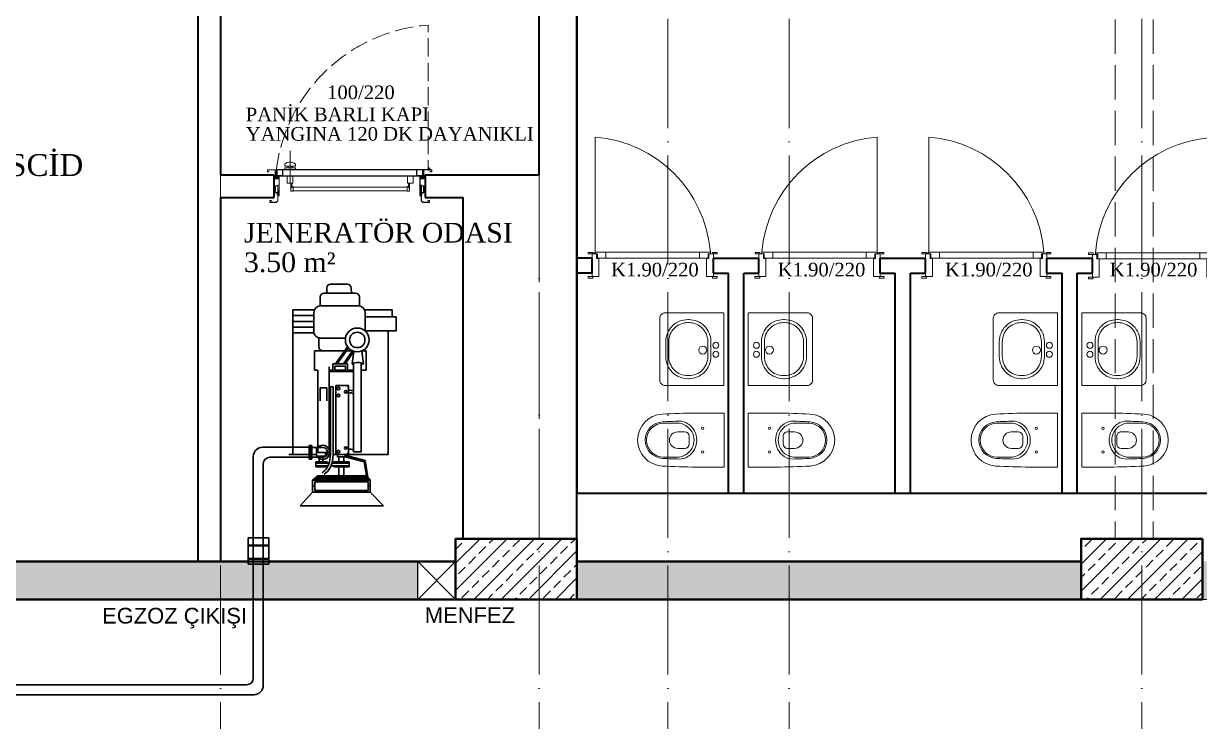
# Model space of a CAD drawing. Header units: millimetres. Extents: x 11587 to 81192, y -36083 to -25300.
# Drawn here: x 23476 to 24252, y -35351 to -34890 of the extents above; entities that cross this region are included whole.
import ezdxf

# ---------------------------------------------------------------- set-up
doc = ezdxf.new("R2010")
doc.units = ezdxf.units.MM
for name, pattern in [('AKS', [30, 24, -3, 0, -3]), ('HIDDEN', [0.375, 0.25, -0.125]), ('IZDUSUM1', [20, 7.5, -5, 7.5, 0])]:
    doc.linetypes.add(name, pattern=pattern)
for name, color, linetype, lineweight in [('as-REFERANS', 252, 'HIDDEN', 5), ('Elk.Sorti', 2, 'Continuous', 25), ('Linye', 7, 'Continuous', 13), ('rtm-aks yeni', 7, 'AKS', 20), ('rtm-door-accesorry', 8, 'Continuous', 5), ('rtm-door-sac', 146, 'Continuous', 13), ('rtm-duv tugla', 22, 'Continuous', 35), ('rtm-izdusum-üst ince', 8, 'IZDUSUM1', 5), ('rtm-kapı-ahsap', 35, 'Continuous', 13), ('rtm-mhl-yazı-adı', 150, 'Continuous', 30), ('rtm-mhl-yazı-m2', 7, 'Continuous', 20), ('rtm-mhl-yazı-malzeme', 253, 'Continuous', 13), ('rtm-tarama-betonarme', 51, 'Continuous', 15), ('rtm-tas_betonarme', 50, 'Continuous', 40), ('rtm-tefris vitrifiye', 9, 'Continuous', 9)]:
    doc.layers.add(name, color=color, linetype=linetype, lineweight=lineweight)
doc.layers.add('Mahal', color=7, linetype='Continuous')
doc.styles.add('ARIAL', font='times.ttf')
doc.styles.add('arial_1_18', font='arial.ttf', dxfattribs={"height": 0.2})
doc.styles.add('VAZ-OLCU', font='times.ttf', dxfattribs={"height": 60})
pattern_1 = [(45, (661.351, 20249.116), (-8.980256, 8.980256), []), (45, (670.331, 20249.116), (-8.980256, 8.980256), [6.35, -3.175])]

# ---------------------------------------------------------------- blocks, each defined once
blk = doc.blocks.new('KİRİŞA')
at = {"layer": 'rtm-izdusum-üst ince', "ltscale": 1.5}
for points in [[(22334.43, -55479.25), (22334.43, -54869.25)], [(22359.43, -55479.25), (22359.43, -54869.25)], [(22714.43, -55479.25), (22714.43, -55014.25)], [(22739.43, -55479.25), (22739.43, -55014.25)], [(22381.93, -55494.25), (22714.43, -55494.25)], [(22794.43, -55494.25), (23239.43, -55494.25)], [(22381.93, -55519.25), (22714.43, -55519.25)], [(22794.43, -55519.25), (23239.43, -55519.25)]]:
    blk.add_lwpolyline(points, dxfattribs=at)
blk = doc.blocks.new('KAPI80')
at = {"layer": 'rtm-kapı-ahsap'}
for p, q in [((-1645.49, 5668.48), (-1644.35, 5668.48)), ((-1645.49, 5665.36), (-1645.49, 5668.48)), ((-1644.35, 5665.36), (-1645.49, 5665.36)), ((-1644.35, 5668.48), (-1644.35, 5665.36)), ((-1644.35, 5661.42), (-1644.35, 5665.92)), ((-1629.35, 5665.92), (-1644.35, 5665.92)), ((-1632.35, 5662.92), (-1632.35, 5661.42)), ((-1629.35, 5662.92), (-1632.35, 5662.92)), ((-1632.21, 5662.41), (-1632.21, 5589.44)), ((-1632.21, 5662.41), (-1629.29, 5662.41)), ((-1629.35, 5668.42), (-1629.35, 5665.36)), ((-1628.37, 5668.42), (-1629.35, 5668.42)), ((-1629.35, 5665.92), (-1629.35, 5662.92)), ((-1629.35, 5665.36), (-1628.37, 5665.36)), ((-1629.35, 5663.92), (-1628.35, 5663.92)), ((-1629.29, 5662.41), (-1629.29, 5663.92)), ((-1628.37, 5665.36), (-1628.37, 5668.42)), ((-1628.35, 5587.93), (-1628.35, 5663.92)), ((-1552.36, 5663.92), (-1628.35, 5663.92)), ((-1632.35, 5661.42), (-1644.35, 5661.42)), ((-1628.35, 5656.78), (-1632.21, 5656.78)), ((-1628.35, 5595.07), (-1632.21, 5595.07)), ((-1644.35, 5586.49), (-1645.49, 5586.49)), ((-1645.49, 5586.49), (-1645.49, 5583.37)), ((-1644.35, 5590.42), (-1644.35, 5585.92)), ((-1632.35, 5590.42), (-1644.35, 5590.42)), ((-1644.35, 5583.37), (-1644.35, 5586.49)), ((-1629.35, 5585.92), (-1644.35, 5585.92)), ((-1632.35, 5588.92), (-1632.35, 5590.42)), ((-1629.35, 5588.92), (-1632.35, 5588.92)), ((-1632.21, 5589.44), (-1629.29, 5589.44)), ((-1629.35, 5585.92), (-1629.35, 5588.92)), ((-1629.35, 5587.93), (-1628.35, 5587.93)), ((-1629.35, 5583.43), (-1629.35, 5586.49)), ((-1629.35, 5586.49), (-1628.37, 5586.49)), ((-1629.29, 5589.44), (-1629.29, 5587.93)), ((-1628.37, 5586.49), (-1628.37, 5583.43)), ((-1645.49, 5583.37), (-1644.35, 5583.37)), ((-1628.37, 5583.43), (-1629.35, 5583.43))]:
    blk.add_line(p, q, dxfattribs=at)
at = {"layer": 'rtm-kapı-ahsap', "const_width": 0.392}
blk.add_lwpolyline([(-1628.76, 5664.85, 1), (-1628.76, 5664.24, 1)], format="xyb", close=True, dxfattribs=at)
at = {"layer": 'rtm-kapı-ahsap'}
blk.add_arc((-1634.74, 5670.31), 82.63, 274.43759, 355.56241, dxfattribs=at)
blk = doc.blocks.new('A$C05680014')
at = {"layer": 'rtm-tefris vitrifiye'}
for p, q in [((0, 385.7), (0, 570)), ((0, 570), (355, 570)), ((355, 385.7), (355, 570)), ((355, 385.7), (355, 570)), ((202.1, 340.1), (152.9, 340.1)), ((65.7, 170.9), (65.2, 259.4)), ((122.9, 310.1), (122.9, 264.4)), ((232.1, 310.1), (232.1, 264.4)), ((289.3, 170.9), (289.8, 259.4))]:
    blk.add_line(p, q, dxfattribs=at)
for centre in [(100, 430), (255, 430)]:
    blk.add_circle(centre, 7.5, dxfattribs=at)
for centre, radius, start, end in [((177.5, 260), 130, 33.7181, 146.2819), ((4000, 385.7), 4000, 180, 183.20816), ((152.5, 276.6), 100, 146.2819, 181.62432), ((177.5, 260), 112.3, 359.69004, 180.30996), ((152.9, 310.1), 30, 90, 180), ((202.1, 310.1), 30, 0, 90), ((202.5, 276.6), 100, 358.37568, 33.7181), ((-3645, 385.7), 4000, 356.79184, 0), ((-3645, 385.7), 4000, 356.79184, 0), ((4000, 385.7), 3949, 181.62432, 183.20816), ((177.5, 264.4), 54.6, 180, 0), ((-3645, 385.7), 3949, 356.79184, 358.37568), ((177.5, 171.5), 171.5, 183.20816, 356.79184), ((177.5, 171.5), 120.5, 183.20816, 356.79184), ((177.5, 171.5), 111.8, 180.30996, 359.69004)]:
    blk.add_arc(centre, radius, start, end, dxfattribs=at)

msp = doc.modelspace()

# ---------------------------------------------------------------- hatches: boundary and pattern name
at = {"layer": 'rtm-door-accesorry'}
h = msp.add_hatch(dxfattribs=at)
h.set_pattern_fill('ANSI36', color=256, scale=0.03, angle=270, style=0)
h.set_pattern_definition([(45, (15218.58898, -1667.96168), (0.1852177825, 0.05051394068), [0.238125, -0.047625, 0, -0.047625])])
h.paths.add_polyline_path([(23644.31, -34992.66), (23642.35, -34992.66), (23642.35, -34991.39, 0.215438), (23644.33, -34991.44, 0.190574), (23644.31, -34991.47)])
h = msp.add_hatch(dxfattribs=at)
h.set_pattern_fill('ANSI36', color=256, scale=0.03, angle=270, style=0)
h.set_pattern_definition([(135, (31160.232135, -1667.96168), (-0.1852177825, 0.05051394068), [0.238125, -0.047625, 0, -0.047625])])
h.paths.add_polyline_path([(23738.18, -34992.66), (23740.15, -34992.66), (23740.15, -34991.39, -0.215438), (23738.17, -34991.44, -0.190574), (23738.18, -34991.47)])
at = {"layer": 'rtm-tarama-betonarme'}
h = msp.add_hatch(dxfattribs=at)
h.set_pattern_fill('ANSI33', color=256, scale=2, style=0)
h.paths.add_polyline_path([(23236.19, -34415.13), (23031.19, -34415.13), (23031.19, -34440.13), (23236.19, -34440.13)])
h.paths.add_polyline_path([(22986.19, -34450.13), (22961.19, -34450.13), (22961.19, -34685.13), (22986.19, -34685.13)])
h.paths.add_polyline_path([(22986.19, -34765.13), (22961.19, -34765.13), (22961.19, -35190.13), (22986.19, -35190.13)])
h.paths.add_polyline_path([(23236.19, -35245.13), (23001.19, -35245.13), (23001.19, -35270.13), (23236.19, -35270.13)])
h.paths.add_polyline_path([(24173.69, -35245.13), (23841.19, -35245.13), (23841.19, -35270.13), (24173.69, -35270.13)])
h.paths.add_polyline_path([(24576.19, -35245.13), (24253.69, -35245.13), (24253.69, -35270.13), (24576.19, -35270.13)])
h.paths.add_polyline_path([(24611.19, -34605.13), (24586.19, -34605.13), (24586.19, -35170.13), (24611.19, -35170.13)])
h.paths.add_polyline_path([(23736.19, -35270.13), (23736.19, -35245.13), (23316.19, -35245.13), (23316.19, -35270.13)])
h = msp.add_hatch(dxfattribs=at)
h.set_pattern_fill('ANSI33', color=256, scale=2, style=0)
h.set_pattern_definition(pattern_1)
h.paths.add_polyline_path([(23761.19, -35270.13), (23841.19, -35270.13), (23841.19, -35230.13), (23761.19, -35230.13)])
h = msp.add_hatch(dxfattribs=at)
h.set_pattern_fill('ANSI33', color=256, scale=2, style=0)
h.set_pattern_definition(pattern_1)
h.paths.add_polyline_path([(24253.69, -35270.13), (24253.69, -35230.13), (24173.69, -35230.13), (24173.69, -35270.13)])

# ---------------------------------------------------------------- linework, layer by layer
at = {"layer": 'as-REFERANS'}
for p, q in [((23652.04, -34974.41), (23652.04, -34995.57)), ((23742.65, -34986.48), (23744.85, -34986.48)), ((23743.75, -34987.58), (23743.75, -34985.38))]:
    msp.add_line(p, q, dxfattribs=at)
at = {"layer": 'Elk.Sorti'}
for points in [[(23736.19, -35245.13), (23761.19, -35245.13), (23761.19, -35270.13), (23736.19, -35270.13), (23736.19, -35245.13)], [(23736.19, -35270.13), (23761.19, -35245.13)], [(23761.19, -35270.13), (23736.19, -35245.13)]]:
    msp.add_lwpolyline(points, dxfattribs=at)
at = {"layer": 'Linye', "color": 2, "lineweight": 30}
for p, q in [((23676.18, -35064.81, 0), (23676.34, -35068.21, 0)), ((23678.72, -35062.28, 0), (23689.72, -35062.28, 0)), ((23692.25, -35064.81, 0), (23692.41, -35068.21, 0)), ((23671.91, -35070.75, 0), (23671.91, -35076.67, 0)), ((23674.45, -35068.21, 0), (23695.18, -35068.21, 0)), ((23697.71, -35070.75, 0), (23697.71, -35076.67, 0)), ((23653.87, -35079.21, 0), (23653.87, -35111.77, 0)), ((23653.87, -35079.21, 0), (23668.04, -35079.21, 0)), ((23671.91, -35076.67, 0), (23697.29, -35076.67, 0)), ((23701.17, -35079.21, 0), (23719.25, -35079.21, 0)), ((23719.25, -35079.21, 0), (23719.25, -35083.86, 0)), ((23653.87, -35083.01, 0), (23667.68, -35083.01, 0)), ((23653.87, -35086.82, 0), (23667.68, -35086.82, 0)), ((23667.68, -35080.9, 0), (23667.69, -35093.59, 0)), ((23701.52, -35080.9, 0), (23701.52, -35093.16, 0)), ((23701.52, -35083.86, 0), (23721.96, -35083.86, 0)), ((23721.96, -35083.86, 0), (23721.96, -35093.16, 0)), ((23653.87, -35090.63, 0), (23667.68, -35090.63, 0)), ((23653.87, -35094.43, 0), (23667.77, -35094.43, 0)), ((23701.52, -35093.16, 0), (23721.96, -35093.16, 0)), ((23716.61, -35093.16, 0), (23716.62, -35174.55, 0)), ((23671.07, -35097.82, 0), (23671.07, -35103.74, 0)), ((23671.91, -35097.82, 0), (23688.57, -35097.82, 0)), ((23681.92, -35114.73, 0), (23689.93, -35103.65, 0)), ((23653.87, -35111.77, 0), (23653.87, -35174.55, 0)), ((23668.19, -35106.28, 0), (23668.19, -35111.77, 0)), ((23668.19, -35106.28, 0), (23688.04, -35106.28, 0)), ((23668.19, -35111.77, 0), (23668.19, -35118.96, 0)), ((23682.96, -35114.73, 0), (23690.48, -35104.34, 0)), ((23687.2, -35114.73, 0), (23693.28, -35106.33, 0)), ((23688.24, -35114.73, 0), (23694.11, -35106.62, 0)), ((23689.08, -35106.28, 0), (23693.16, -35106.27, 0)), ((23694.11, -35106.62, 0), (23692.89, -35114.73, 0)), ((23699.25, -35106.38, 0), (23700.51, -35114.73, 0)), ((23699.51, -35106.27, 0), (23702.2, -35106.27, 0)), ((23702.2, -35106.27, 0), (23702.2, -35118.96, 0)), ((23668.19, -35118.96, 0), (23670.22, -35118.96, 0)), ((23670.22, -35118.96, 0), (23670.23, -35173.19, 0)), ((23677.84, -35116.79, 0), (23677.84, -35173.19, 0)), ((23677.84, -35118.96, 0), (23680.21, -35118.96, 0)), ((23680.21, -35114.73, 0), (23680.21, -35119.81, 0)), ((23680.21, -35114.73, 0), (23689.93, -35114.73, 0)), ((23681.47, -35116.43, 0), (23681.47, -35118.96, 0)), ((23681.47, -35116.43, 0), (23688.66, -35116.43, 0)), ((23681.47, -35118.96, 0), (23688.66, -35118.96, 0)), ((23688.66, -35116.43, 0), (23688.66, -35119.81, 0)), ((23689.93, -35114.73, 0), (23689.93, -35119.81, 0)), ((23689.93, -35118.96, 0), (23693.91, -35118.96, 0)), ((23693.91, -35114.33, 0), (23693.91, -35172.86, 0)), ((23698.98, -35114.18, 0), (23698.99, -35172.86, 0)), ((23698.98, -35118.96, 0), (23702.2, -35118.96, 0)), ((23677.84, -35119.81, 0), (23693.91, -35119.81, 0)), ((23671.92, -35130.67, 0), (23671.92, -35139.13, 0)), ((23671.92, -35130.67, 0), (23676.15, -35130.67, 0)), ((23676.15, -35130.67, 0), (23676.15, -35139.13, 0)), ((23678.68, -35130.58, 0), (23678.68, -35174.55, 0)), ((23679.53, -35129.74, 0), (23679.61, -35129.74, 0)), ((23680.46, -35130.58, 0), (23680.46, -35174.55, 0)), ((23682.07, -35129.06, 0), (23690.53, -35129.06, 0)), ((23682.07, -35129.06, 0), (23682.07, -35174.55, 0)), ((23682.07, -35130.75, 0), (23682.07, -35135.83, 0)), ((23690.53, -35129.06, 0), (23690.53, -35174.55, 0)), ((23690.53, -35130.75, 0), (23690.53, -35135.83, 0)), ((23633.9, -35169.78, 0), (23664.66, -35169.78, 0)), ((23664.66, -35168.75, 0), (23666.36, -35168.75, 0)), ((23664.66, -35168.75, 0), (23664.66, -35177.64, 0)), ((23665.51, -35168.75, 0), (23665.51, -35177.64, 0)), ((23666.36, -35168.75, 0), (23666.36, -35177.64, 0)), ((23666.36, -35170.02, 0), (23674.1, -35170.02, 0)), ((23669.38, -35169.81, 0), (23669.38, -35175.82, 0)), ((23670.23, -35173.19, 0), (23677.84, -35173.19, 0)), ((23675.39, -35173.19, 0), (23675.39, -35175.82, 0)), ((23682.07, -35167.78, 0), (23682.07, -35172.86, 0)), ((23690.53, -35167.78, 0), (23690.53, -35172.86, 0)), ((23693.91, -35172.86, 0), (23698.99, -35172.86, 0)), ((23627.75, -35235.29, 0), (23627.75, -35175.93, 0)), ((23634.34, -35235.29, 0), (23634.34, -35180.76, 0)), ((23638.73, -35176.37, 0), (23644.85, -35176.37, 0)), ((23644.85, -35176.37, 0), (23664.66, -35176.37, 0)), ((23651.17, -35174.55, 0), (23669.38, -35174.55, 0)), ((23664.66, -35177.64, 0), (23666.36, -35177.64, 0)), ((23666.36, -35176.37, 0), (23674.1, -35176.37, 0)), ((23668.96, -35179.45, 0), (23676.57, -35179.45, 0)), ((23668.96, -35179.45, 0), (23668.96, -35182.84, 0)), ((23668.96, -35180.3, 0), (23677.77, -35180.3, 0)), ((23669.38, -35175.82, 0), (23675.39, -35175.82, 0)), ((23671.16, -35175.82, 0), (23671.16, -35179.45, 0)), ((23673.69, -35175.82, 0), (23673.69, -35179.45, 0)), ((23675.39, -35174.55, 0), (23678.68, -35174.55, 0)), ((23676.57, -35179.45, 0), (23676.57, -35180.3, 0)), ((23678.25, -35178.06, 0), (23678.68, -35174.55, 0)), ((23679.65, -35180.3, 0), (23680.8, -35180.3, 0)), ((23679.95, -35178.69, 0), (23680.46, -35174.55, 0)), ((23680.46, -35174.55, 0), (23716.62, -35174.55, 0)), ((23680.8, -35179.45, 0), (23690.95, -35179.45, 0)), ((23680.8, -35179.45, 0), (23680.8, -35180.3, 0)), ((23680.8, -35180.3, 0), (23690.95, -35180.3, 0)), ((23683.31, -35174.55, 0), (23683.31, -35176.07, 0)), ((23683.31, -35176.07, 0), (23688.39, -35176.07, 0)), ((23683.76, -35174.55, 0), (23688.84, -35174.55, 0)), ((23684.1, -35176.07, 0), (23684.1, -35179.45, 0)), ((23687.48, -35176.07, 0), (23687.48, -35179.45, 0)), ((23688.39, -35174.55, 0), (23688.39, -35176.07, 0)), ((23701.52, -35178.61, 0), (23688.39, -35175.06, 0)), ((23700.93, -35179.45, 0), (23688.39, -35176.07, 0)), ((23690.95, -35179.45, 0), (23690.95, -35182.84, 0)), ((23702.37, -35188.76, 0), (23700.93, -35179.45, 0)), ((23703.24, -35189.69, 0), (23701.52, -35178.61, 0)), ((23666.84, -35191.47, 0), (23670.23, -35188.76, 0)), ((23668.96, -35181.99, 0), (23677.1, -35181.99, 0)), ((23668.96, -35182.84, 0), (23676.57, -35182.84, 0)), ((23670.23, -35188.76, 0), (23702.37, -35188.76, 0)), ((23676.57, -35181.99, 0), (23676.57, -35182.84, 0)), ((23679.08, -35181.99, 0), (23680.8, -35181.99, 0)), ((23680.8, -35181.99, 0), (23680.8, -35182.84, 0)), ((23680.8, -35181.99, 0), (23690.95, -35181.99, 0)), ((23680.8, -35182.84, 0), (23690.95, -35182.84, 0)), ((23684.1, -35182.84, 0), (23684.1, -35188.76, 0)), ((23687.48, -35182.84, 0), (23687.48, -35188.76, 0)), ((23704.91, -35191.46, 0), (23702.37, -35188.76, 0)), ((23666.84, -35191.47, 0), (23704.91, -35191.46, 0)), ((23666.84, -35191.47, 0), (23666.84, -35199.53, 0)), ((23667.9, -35190.62, 0), (23704.12, -35190.62, 0)), ((23668.28, -35192.74, 0), (23703.47, -35192.73, 0)), ((23668.28, -35192.74, 0), (23668.28, -35198.26, 0)), ((23669.06, -35189.69, 0), (23703.24, -35189.69, 0)), ((23703.47, -35192.73, 0), (23703.47, -35198.26, 0)), ((23704.91, -35191.46, 0), (23704.91, -35199.53, 0)), ((23666.84, -35199.53, 0), (23658.63, -35208.36, 0)), ((23666.84, -35199.53, 0), (23704.91, -35199.53, 0)), ((23668.28, -35198.26, 0), (23703.47, -35198.26, 0)), ((23713.61, -35208.36, 0), (23704.91, -35199.53, 0)), ((23658.63, -35208.36, 0), (23713.61, -35208.36, 0)), ((23637.94, -35229.47, 0), (23624.32, -35229.47, 0)), ((23624.32, -35229.47, 0), (23624.32, -35246.99, 0)), ((23637.94, -35234.3, 0), (23624.32, -35234.3, 0)), ((23637.94, -35234.74, 0), (23624.32, -35234.74, 0)), ((23627.75, -35322.08, 0), (23627.75, -35233.17, 0)), ((23634.34, -35326.9, 0), (23634.34, -35233.17, 0)), ((23637.94, -35229.47, 0), (23637.94, -35246.99, 0)), ((23637.94, -35243.21, 0), (23624.32, -35243.21, 0)), ((23637.94, -35243.65, 0), (23624.32, -35243.65, 0)), ((23637.94, -35246.99, 0), (23624.32, -35246.99, 0)), ((23623.36, -35326.41, 0), (23463.9, -35326.41, 0)), ((23628.19, -35333, 0), (23468.73, -35333, 0))]:
    msp.add_line(p, q, dxfattribs=at)
for centre, radius in [((23696.33, -35099.08, 0), 7.87), ((23696.33, -35099.08, 0), 5.08), ((23683.95, -35131.12, 0), 0.846), ((23683.95, -35135.68, 0), 0.846), ((23688.73, -35133.31, 0), 0.846), ((23683.95, -35172.7, 0), 0.846), ((23688.73, -35170.33, 0), 0.846)]:
    msp.add_circle(centre, radius, dxfattribs=at)
for centre, radius, start, end in [((23678.72, -35064.81, 0), 2.54, 90.00222, 180.00222), ((23689.72, -35064.81, 0), 2.54, 0.00222, 90.00222), ((23674.45, -35070.75, 0), 2.54, 90.00222, 180.00222), ((23695.18, -35070.75, 0), 2.54, 0.00222, 90.00222), ((23671.91, -35080.9, 0), 4.23, 90.00222, 180.00222), ((23697.29, -35080.9, 0), 4.23, 0.00222, 90.00222), ((23671.91, -35093.59, 0), 4.23, 180.00222, 270.00222), ((23673.61, -35103.74, 0), 2.54, 180.00222, 270.00222), ((23696.7, -35122.81, 0), 8.93, 64.77809, 115.22634), ((23696.7, -35106.65, 0), 8.93, 244.77809, 251.7912), ((23696.7, -35106.65, 0), 8.93, 284.81706, 295.22634), ((23679.53, -35130.58, 0), 0.846, 90.00222, 180.00222), ((23679.61, -35130.58, 0), 0.846, 0.00222, 90.00222), ((23683.76, -35130.75, 0), 1.69, 90.00222, 180.00222), ((23688.83, -35130.75, 0), 1.69, 0.00222, 90.00222), ((23691.37, -35139.19, 0), 6.9, 68.39125, 97.02088), ((23691.37, -35139.19, 0), 5.21, 60.79445, 99.31927), ((23633.9, -35175.93, 0), 6.15, 90.00222, 180.00222), ((23673.57, -35173.19, 0), 4.65, 222.9881, 137.01633), ((23674.1, -35172.14, 0), 2.11, 38.6844, 90.00222), ((23672.78, -35173.19, 0), 3.81, 321.32003, 38.6844), ((23683.76, -35172.86, 0), 1.69, 180.00222, 270.00222), ((23688.84, -35172.86, 0), 1.69, 270.00222, 0.00222), ((23691.37, -35176.21, 0), 5.21, 60.79445, 99.31927), ((23638.73, -35180.76, 0), 4.39, 90.00222, 180.00222), ((23665.66, -35176.5, 0), 12.69, 304.45774, 352.97769), ((23674.1, -35174.25, 0), 2.11, 270.00222, 321.32003), ((23667.36, -35177.14, 0), 12.69, 304.45774, 352.97769), ((23667.56, -35195.51, 0), 0.0423, 90.0022, 270.0022), ((23667.56, -35195.51, 0), 0.0423, 270.0022, 90.0022), ((23700.59, -35192.13, 0), 0.0423, 90.0022, 270.0022), ((23700.59, -35192.13, 0), 0.0423, 270.0022, 90.0022), ((23704.24, -35195.51, 0), 0.0423, 90.0022, 270.0022), ((23704.24, -35195.51, 0), 0.0423, 270.0022, 90.0022), ((23696.36, -35198.91, 0), 0.0423, 90.00223, 270.00223), ((23696.36, -35198.91, 0), 0.0423, 270.00223, 90.00223), ((23700.59, -35198.91, 0), 0.0423, 90.00223, 270.00223), ((23700.59, -35198.91, 0), 0.0423, 270.00223, 90.00223), ((23623.36, -35322.01, 0), 4.39, 269.99778, 359.99778), ((23628.19, -35326.85, 0), 6.15, 269.99778, 359.99778)]:
    msp.add_arc(centre, radius, start, end, dxfattribs=at)
at = {"layer": 'rtm-aks yeni', "ltscale": 3}
for p, q in [((23606.19, -35680.13), (23606.19, -31980.13)), ((23816.19, -35680.13), (23816.19, -31980.13)), ((23901.19, -35680.13), (23901.19, -31980.13)), ((23981.19, -35680.13), (23981.19, -31980.13)), ((24213.69, -35680.13), (24213.69, -31980.13)), ((16661.19, -35270.13), (25026.19, -35270.13))]:
    msp.add_line(p, q, dxfattribs=at)
at = {"layer": 'rtm-door-accesorry'}
for p, q in [((23648.54, -34984.38), (23648.54, -34983.13)), ((23648.54, -34984.38), (23655.54, -34984.38)), ((23648.54, -34985.63), (23648.54, -34986.63)), ((23648.54, -34985.63), (23655.54, -34985.63)), ((23650.79, -34985.63), (23650.79, -34984.38)), ((23653.29, -34985.63), (23653.29, -34984.38)), ((23655.54, -34984.38), (23655.54, -34983.13)), ((23655.54, -34985.63), (23655.54, -34986.63)), ((23650.03, -34995.73), (23650.03, -34991.03)), ((23653.73, -34995.73), (23653.73, -34991.03)), ((23729.55, -34995.73), (23729.55, -34991.03)), ((23733.25, -34995.73), (23733.25, -34991.03)), ((23653.73, -34995.73), (23650.03, -34995.73)), ((23652.53, -34995.73), (23652.53, -35001.03)), ((23654.09, -35001.03), (23652.53, -35001.03)), ((23653.24, -34995.73), (23653.24, -34999.07)), ((23654.09, -34997.93), (23653.24, -34997.93)), ((23654.09, -34997.93), (23654.09, -35001.03)), ((23729.19, -34998.26), (23654.09, -34998.26)), ((23729.19, -35000.76), (23654.09, -35000.76)), ((23729.19, -34997.93), (23730.04, -34997.93)), ((23729.19, -34997.98), (23729.19, -35001.03)), ((23729.19, -35001.03), (23730.75, -35001.03)), ((23729.55, -34995.73), (23733.25, -34995.73)), ((23730.04, -34995.73), (23730.04, -34999.07)), ((23730.75, -34995.73), (23730.75, -35001.03))]:
    msp.add_line(p, q, dxfattribs=at)
for centre, radius, start, end in [((23652.04, -34986.86), 5.12, 46.83017, 133.16983), ((23643.39, -34989.23), 2.4, 244.29916, 293.91055), ((23739.1, -34989.23), 2.4, 246.08945, 295.70084)]:
    msp.add_arc(centre, radius, start, end, dxfattribs=at)
at = {"layer": 'rtm-door-sac'}
for p, q in [((23637.02, -34986.95), (23637.02, -34988.08)), ((23637.07, -34986.89), (23642.3, -34986.89)), ((23637.13, -34987), (23642.25, -34987)), ((23637.13, -34987), (23637.13, -34988.03)), ((23642.25, -34987), (23642.25, -34992.76)), ((23642.35, -34986.95), (23642.35, -34992.66)), ((23643.03, -34990.73), (23643.03, -34986.83)), ((23739.46, -34990.73), (23739.46, -34986.83)), ((23739.66, -34990.73), (23739.66, -34986.83)), ((23740.15, -34986.95), (23740.15, -34992.66)), ((23745.42, -34986.89), (23740.2, -34986.89)), ((23745.37, -34987), (23740.25, -34987)), ((23740.25, -34987), (23740.25, -34992.76)), ((23745.37, -34987), (23745.37, -34988.03)), ((23745.47, -34986.95), (23745.47, -34988.08)), ((23637.07, -34988.13), (23638.06, -34988.13)), ((23642.25, -34992.76), (23644.42, -34992.76)), ((23642.35, -34992.66), (23644.31, -34992.66)), ((23643.33, -34991.03), (23739.36, -34991.03)), ((23643.43, -34990.83), (23739.36, -34990.83)), ((23644.31, -34992.66), (23644.31, -34991.47)), ((23644.36, -34991.42), (23644.78, -34991.42)), ((23644.42, -34992.76), (23644.42, -34991.52)), ((23644.42, -34991.52), (23644.73, -34991.52)), ((23644.73, -34991.52), (23644.73, -35004)), ((23644.83, -34991.47), (23644.83, -35004.05)), ((23737.67, -34991.47), (23737.67, -35004.05)), ((23738.13, -34991.42), (23737.72, -34991.42)), ((23738.08, -34991.52), (23737.77, -34991.52)), ((23737.77, -34991.52), (23737.77, -35004)), ((23738.08, -34992.76), (23738.08, -34991.52)), ((23740.25, -34992.76), (23738.08, -34992.76)), ((23738.18, -34992.66), (23738.18, -34991.47)), ((23740.15, -34992.66), (23738.18, -34992.66)), ((23745.37, -34988.03), (23744.44, -34988.03)), ((23744.44, -34988.03), (23744.44, -34988.13)), ((23745.42, -34988.13), (23744.44, -34988.13)), ((23642.31, -34997.45), (23642.31, -35001.99)), ((23643.85, -34997.4), (23642.36, -34997.4)), ((23642.36, -35002.04), (23643.54, -35002.04)), ((23642.41, -34997.5), (23642.41, -35001.94)), ((23643.85, -34997.5), (23642.41, -34997.5)), ((23642.41, -35001.94), (23643.65, -35001.94)), ((23643.54, -35003.41), (23643.54, -35002.04)), ((23643.65, -35001.94), (23643.65, -35003.49)), ((23643.85, -34996.88), (23643.85, -35007.3)), ((23643.96, -35007.34), (23643.96, -34996.88)), ((23644.42, -35000.04), (23644.31, -35000.04)), ((23644.31, -35000.04), (23644.31, -35004.05)), ((23644.42, -35000.04), (23644.42, -35004)), ((23738.08, -35000.04), (23738.08, -35004)), ((23738.08, -35000.04), (23738.18, -35000.04)), ((23738.18, -35000.04), (23738.18, -35004.05)), ((23738.64, -34997.4), (23740.14, -34997.4)), ((23738.64, -34997.5), (23740.09, -34997.5)), ((23740.09, -35001.94), (23738.85, -35001.94)), ((23738.85, -35001.94), (23738.85, -35003.49)), ((23740.14, -35002.04), (23738.95, -35002.04)), ((23738.95, -35003.41), (23738.95, -35002.04)), ((23740.09, -34997.5), (23740.09, -35001.94)), ((23740.19, -34997.45), (23740.19, -35001.99)), ((23638.63, -35008.32), (23638.63, -35007.19)), ((23638.68, -35007.13), (23639.66, -35007.13)), ((23638.68, -35008.37), (23642.92, -35008.37)), ((23638.73, -35007.24), (23639.66, -35007.24)), ((23638.73, -35008.27), (23638.73, -35007.24)), ((23638.73, -35008.27), (23642.88, -35008.27)), ((23639.66, -35007.13), (23639.66, -35007.24)), ((23643.85, -35007.3), (23642.88, -35008.27)), ((23643.96, -35007.34), (23642.92, -35008.37)), ((23643.54, -35003.41), (23643.65, -35003.49)), ((23644.36, -35004.1), (23644.78, -35004.1)), ((23644.42, -35004), (23644.73, -35004)), ((23738.13, -35004.1), (23737.72, -35004.1)), ((23738.08, -35004), (23737.77, -35004)), ((23738.95, -35003.41), (23738.85, -35003.49)), ((23743.87, -35008.32), (23743.87, -35007.19))]:
    msp.add_line(p, q, dxfattribs=at)
for points in [[(23643.43, -34990.83, -0.414214), (23643.23, -34990.63), (23643.23, -34987.03, -0.414214), (23643.43, -34986.83)], [(23647.03, -34986.83, -0.414214), (23647.23, -34987.03), (23647.23, -34990.63, -0.414214), (23647.03, -34990.83)], [(23735.66, -34986.83, 0.414214), (23735.46, -34987.03), (23735.46, -34990.63, 0.414214), (23735.66, -34990.83)], [(23739.46, -34987.03, 0.414214), (23739.26, -34986.83)], [(23739.26, -34990.83, 0.414214), (23739.46, -34990.63)], [(23743.87, -35007.19, 0.414214), (23743.82, -35007.13), (23742.84, -35007.13), (23742.84, -35007.24), (23743.77, -35007.24), (23743.77, -35008.27), (23739.61, -35008.27), (23738.64, -35007.3), (23738.64, -34996.88)]]:
    msp.add_lwpolyline(points, format="xyb", dxfattribs=at)
for points in [[(23643.43, -34986.83), (23743.15, -34986.83), (23743.15, -34986.63), (23643.33, -34986.63)], [(23737.46, -34986.63), (23737.46, -34986.83)], [(23637.13, -34988.03), (23638.06, -34988.03), (23638.06, -34988.13)], [(23743.82, -35008.37), (23739.57, -35008.37), (23738.54, -35007.34), (23738.54, -34996.88)]]:
    msp.add_lwpolyline(points, dxfattribs=at)
for points in [[(23647.03, -34990.68), (23643.43, -34990.68, -0.414214), (23643.38, -34990.63), (23643.38, -34987.03, -0.414214), (23643.43, -34986.98), (23647.03, -34986.98, -0.414214), (23647.08, -34987.03), (23647.08, -34990.63, -0.414214)], [(23735.66, -34990.68), (23739.26, -34990.68, 0.414214), (23739.31, -34990.63), (23739.31, -34987.03, 0.414214), (23739.26, -34986.98), (23735.66, -34986.98, 0.414214), (23735.61, -34987.03), (23735.61, -34990.63, 0.414214)]]:
    msp.add_lwpolyline(points, format="xyb", close=True, dxfattribs=at)
msp.add_circle((23743.75, -34986.56), 0.5, dxfattribs=at)
for centre, radius, start, end in [((23637.07, -34986.95), 0.0516, 90, 180), ((23642.3, -34986.95), 0.0516, 0, 90), ((23643.33, -34986.93), 0.3, 90, 180), ((23740.2, -34986.95), 0.0516, 90, 180), ((23745.42, -34986.95), 0.0516, 0, 90), ((23637.07, -34988.08), 0.0516, 180, 270), ((23643.33, -34990.73), 0.3, 180, 270), ((23644.36, -34991.47), 0.0516, 90, 180), ((23644.78, -34991.47), 0.0516, 0, 90), ((23737.72, -34991.47), 0.0516, 90, 180), ((23738.13, -34991.47), 0.0516, 0, 90), ((23739.36, -34990.73), 0.3, 270, 0), ((23739.36, -34990.73), 0.1, 270, 0), ((23745.42, -34988.08), 0.0516, 270, 0), ((23642.36, -34997.45), 0.0516, 90, 180), ((23642.36, -35001.99), 0.0516, 180, 270), ((23740.14, -34997.45), 0.0516, 0, 90), ((23740.14, -35001.99), 0.0516, 270, 0), ((23638.68, -35007.19), 0.0516, 90, 180), ((23638.68, -35008.32), 0.0516, 180, 270), ((23644.36, -35004.05), 0.0516, 180, 270), ((23644.78, -35004.05), 0.0516, 270, 0), ((23737.72, -35004.05), 0.0516, 180, 270), ((23738.13, -35004.05), 0.0516, 270, 0), ((23743.82, -35008.32), 0.0516, 270, 0)]:
    msp.add_arc(centre, radius, start, end, dxfattribs=at)
at = {"layer": 'rtm-duv tugla'}
for points in [[(23926.19, -34460.13), (23841.19, -34460.13), (23841.19, -34460.13), (23841.19, -34460.13), (23841.19, -35200.13), (24541.19, -35200.13), (24541.19, -34535.13), (24656.19, -34535.13), (24656.19, -33010.13), (24326.19, -33010.13), (24326.19, -32965.13), (24161.19, -32965.13), (24161.19, -32775.13), (24286.19, -32775.13), (24286.19, -32350.13), (23676.19, -32350.13), (23676.19, -33010.13), (23306.19, -33010.13), (23306.19, -33740.13), (23926.19, -33740.13), (23926.19, -34460.13)], [(23591.19, -34755.13), (23591.19, -35245.13)], [(23606.19, -34755.13), (23606.19, -34990.13)], [(23816.19, -34990.13), (23816.19, -34885.13)], [(23841.19, -35230.13), (23841.19, -34885.13)], [(23606.19, -34990.13), (23641.19, -34990.13)], [(23641.19, -34990.13), (23641.19, -35005.13)], [(23741.19, -34990.13), (23741.19, -35005.13)], [(23741.19, -34990.13), (23816.19, -34990.13)], [(23606.19, -35005.13), (23641.19, -35005.13)], [(23606.19, -35005.13), (23606.19, -35245.13)], [(23741.19, -35005.13), (23766.19, -35005.13)], [(23766.19, -35230.13), (23766.19, -35005.13)], [(23851.19, -35045.13), (23841.19, -35045.13)], [(23851.19, -35055.13), (23851.19, -35045.13)], [(23931.19, -35045.13), (23961.19, -35045.13)], [(23931.19, -35055.13), (23931.19, -35045.13)], [(23961.19, -35055.13), (23961.19, -35045.13)], [(24041.19, -35045.13), (24071.19, -35045.13)], [(24041.19, -35055.13), (24041.19, -35045.13)], [(24071.19, -35055.13), (24071.19, -35045.13)], [(24151.19, -35045.13), (24181.19, -35045.13)], [(24151.19, -35055.13), (24151.19, -35045.13)], [(24181.19, -35055.13), (24181.19, -35045.13)], [(23851.19, -35055.13), (23841.19, -35055.13)], [(23931.19, -35055.13), (23941.19, -35055.13)], [(23941.19, -35200.13), (23941.19, -35055.13)], [(23951.19, -35200.13), (23951.19, -35055.13)], [(23951.19, -35055.13), (23961.19, -35055.13)], [(24041.19, -35055.13), (24051.19, -35055.13)], [(24051.19, -35200.13), (24051.19, -35055.13)], [(24061.19, -35055.13), (24071.19, -35055.13)], [(24061.19, -35200.13), (24061.19, -35055.13)], [(24151.19, -35055.13), (24161.19, -35055.13)], [(24161.19, -35200.13), (24161.19, -35055.13)], [(24171.19, -35200.13), (24171.19, -35055.13)], [(24171.19, -35055.13), (24181.19, -35055.13)]]:
    msp.add_lwpolyline(points, dxfattribs=at)
at = {"layer": 'rtm-izdusum-üst ince', "ltscale": 0.8}
msp.add_line((23743.15, -34986.63), (23743.15, -34891.42), dxfattribs=at)
msp.add_arc((23751.36, -35000.3), 109.19, 94.3133, 172.80761, dxfattribs=at)
at = {"layer": 'rtm-tas_betonarme'}
for points in [[(23841.19, -35230.13), (23761.19, -35230.13), (23761.19, -35270.13), (23841.19, -35270.13)], [(24253.69, -35230.13), (24173.69, -35230.13), (24173.69, -35270.13), (24253.69, -35270.13)]]:
    msp.add_lwpolyline(points, close=True, dxfattribs=at)
for points in [[(23761.19, -35245.13), (23316.19, -35245.13)], [(23841.19, -35245.13), (24173.69, -35245.13)], [(23761.19, -35270.13), (23316.19, -35270.13)], [(23841.19, -35270.13), (24173.69, -35270.13)]]:
    msp.add_lwpolyline(points, dxfattribs=at)
at = {"layer": 'rtm-tefris vitrifiye'}
for points in [[(23938.19, -35081.13), (23938.19, -35129.13), (23922.19, -35129.13), (23922.19, -35129.13), (23899.46, -35129.13, -0.414214), (23895.79, -35125.47), (23895.79, -35084.8, -0.414214), (23899.46, -35081.13)], [(23914.31, -35124.61), (23914.97, -35124.61, 0.414214), (23929.49, -35110.09), (23929.49, -35100.17, 0.414214), (23914.97, -35085.65), (23914.31, -35085.65, 0.414214), (23899.79, -35100.17), (23899.79, -35110.09, 0.414214)], [(23914.31, -35122.63), (23914.97, -35122.63, 0.414214), (23927.51, -35110.09), (23927.51, -35100.17, 0.414214), (23914.97, -35087.63), (23914.31, -35087.63, 0.414214), (23901.77, -35100.17), (23901.77, -35110.09, 0.414214)], [(23954.19, -35081.13), (23954.19, -35129.13), (23970.19, -35129.13), (23970.19, -35129.13), (23992.92, -35129.13, 0.414214), (23996.59, -35125.47), (23996.59, -35084.8, 0.414214), (23992.92, -35081.13)], [(23978.07, -35124.61), (23977.41, -35124.61, -0.414214), (23962.89, -35110.09), (23962.89, -35100.17, -0.414214), (23977.41, -35085.65), (23978.07, -35085.65, -0.414214), (23992.59, -35100.17), (23992.59, -35110.09, -0.414214)], [(23978.07, -35122.63), (23977.41, -35122.63, -0.414214), (23964.87, -35110.09), (23964.87, -35100.17, -0.414214), (23977.41, -35087.63), (23978.07, -35087.63, -0.414214), (23990.61, -35100.17), (23990.61, -35110.09, -0.414214)], [(24158.19, -35081.13), (24158.19, -35129.13), (24142.19, -35129.13), (24142.19, -35129.13), (24119.46, -35129.13, -0.414214), (24115.79, -35125.47), (24115.79, -35084.8, -0.414214), (24119.46, -35081.13)], [(24134.31, -35124.61), (24134.97, -35124.61, 0.414214), (24149.49, -35110.09), (24149.49, -35100.17, 0.414214), (24134.97, -35085.65), (24134.31, -35085.65, 0.414214), (24119.79, -35100.17), (24119.79, -35110.09, 0.414214)], [(24134.31, -35122.63), (24134.97, -35122.63, 0.414214), (24147.51, -35110.09), (24147.51, -35100.17, 0.414214), (24134.97, -35087.63), (24134.31, -35087.63, 0.414214), (24121.77, -35100.17), (24121.77, -35110.09, 0.414214)], [(24174.19, -35081.13), (24174.19, -35129.13), (24190.19, -35129.13), (24190.19, -35129.13), (24212.92, -35129.13, 0.414214), (24216.59, -35125.47), (24216.59, -35084.8, 0.414214), (24212.92, -35081.13)], [(24198.07, -35124.61), (24197.41, -35124.61, -0.414214), (24182.89, -35110.09), (24182.89, -35100.17, -0.414214), (24197.41, -35085.65), (24198.07, -35085.65, -0.414214), (24212.59, -35100.17), (24212.59, -35110.09, -0.414214)], [(24198.07, -35122.63), (24197.41, -35122.63, -0.414214), (24184.87, -35110.09), (24184.87, -35100.17, -0.414214), (24197.41, -35087.63), (24198.07, -35087.63, -0.414214), (24210.61, -35100.17), (24210.61, -35110.09, -0.414214)]]:
    msp.add_lwpolyline(points, format="xyb", close=True, dxfattribs=at)
for centre, radius in [((23924.21, -35105.75), 2.64), ((23932.79, -35102.58), 1.98), ((23959.59, -35102.58), 1.98), ((23968.17, -35105.75), 2.64), ((24144.21, -35105.75), 2.64), ((24152.79, -35102.58), 1.98), ((24179.59, -35102.58), 1.98), ((24188.17, -35105.75), 2.64), ((23932.79, -35108.52), 1.98), ((23959.59, -35108.52), 1.98), ((24152.79, -35108.52), 1.98), ((24179.59, -35108.52), 1.98)]:
    msp.add_circle(centre, radius, dxfattribs=at)

# ---------------------------------------------------------------- block references
at = {"layer": 'rtm-izdusum-üst ince', "xscale": -1}
msp.add_blockref('KİRİŞA', (46555.62, 20249.12), dxfattribs=at)
at = {"layer": 'rtm-kapı-ahsap', "rotation": 90.00000000000001}
for p in [(29517.12, -33412.95), (29737.12, -33412.95)]:
    msp.add_blockref('KAPI80', p, dxfattribs=at)
at = {"layer": 'rtm-kapı-ahsap', "xscale": -1, "rotation": 270}
for p in [(18375.27, -33412.95), (18595.27, -33413.29)]:
    msp.add_blockref('KAPI80', p, dxfattribs=at)
at = {"layer": 'rtm-tefris vitrifiye', "yscale": 0.09999999997671694}
for p, xscale, zscale, rotation in [((23881.2, -35147.38), 0.09999999997671694, 0.09999999999854481, 270), ((24011.19, -35147.38), -0.09999999997671694, 0.09999999997671694, 90.00000000000007), ((24101.2, -35147.38), 0.09999999997671694, 0.09999999999854481, 270), ((24231.19, -35147.38), -0.09999999997671694, 0.09999999997671694, 90.00000000000007)]:
    msp.add_blockref('A$C05680014', p, dxfattribs=dict(at, xscale=xscale, zscale=zscale, rotation=rotation))

# ---------------------------------------------------------------- texts
at = {"layer": 'Mahal', "color": 2, "linetype": 'Continuous', "lineweight": -3, "style": 'arial_1_18'}
for s, height, p in [('EGZOZ ÇIKIŞI', 10.3488, (23528.03, -35286.09)), ('MENFEZ', 10.349, (23740.91, -35285.74))]:
    msp.add_text(s, height=height, dxfattribs=at).set_placement(p)
at = {"layer": 'rtm-mhl-yazı-adı', "style": 'ARIAL'}
for s, height, p in [('ERKEK MESCİD', 14.4, (23355.52, -34990.93)), ('JENERATÖR ODASI', 13, (23621.58, -35034.85))]:
    msp.add_text(s, height=height, dxfattribs=at).set_placement(p)
at = {"layer": 'rtm-mhl-yazı-m2', "style": 'ARIAL'}
msp.add_text('3.50 m² ', height=13, dxfattribs=at).set_placement((23621.58, -35054.34))
at = {"layer": 'rtm-mhl-yazı-malzeme', "style": 'VAZ-OLCU'}
for s, rotation, p in [('100/220', 359.9602, (23676.45, -34940.26)), ('PANİK BARLI KAPI', 0.0398, (23622.78, -34954.87)), ('YANGINA 120 DK DAYANIKLI', 0.0398, (23622.78, -34967.74)), ('K1.90/220', 359.9602, (23863.76, -35057.17)), ('K1.90/220', 359.9602, (23973.65, -35057.17)), ('K1.90/220', 359.9602, (24083.94, -35057.17)), ('K1.90/220', 359.9602, (24192.65, -35057.17))]:
    msp.add_text(s, height=9, rotation=rotation, dxfattribs=at).set_placement(p)

doc.saveas('drawing.dxf')
